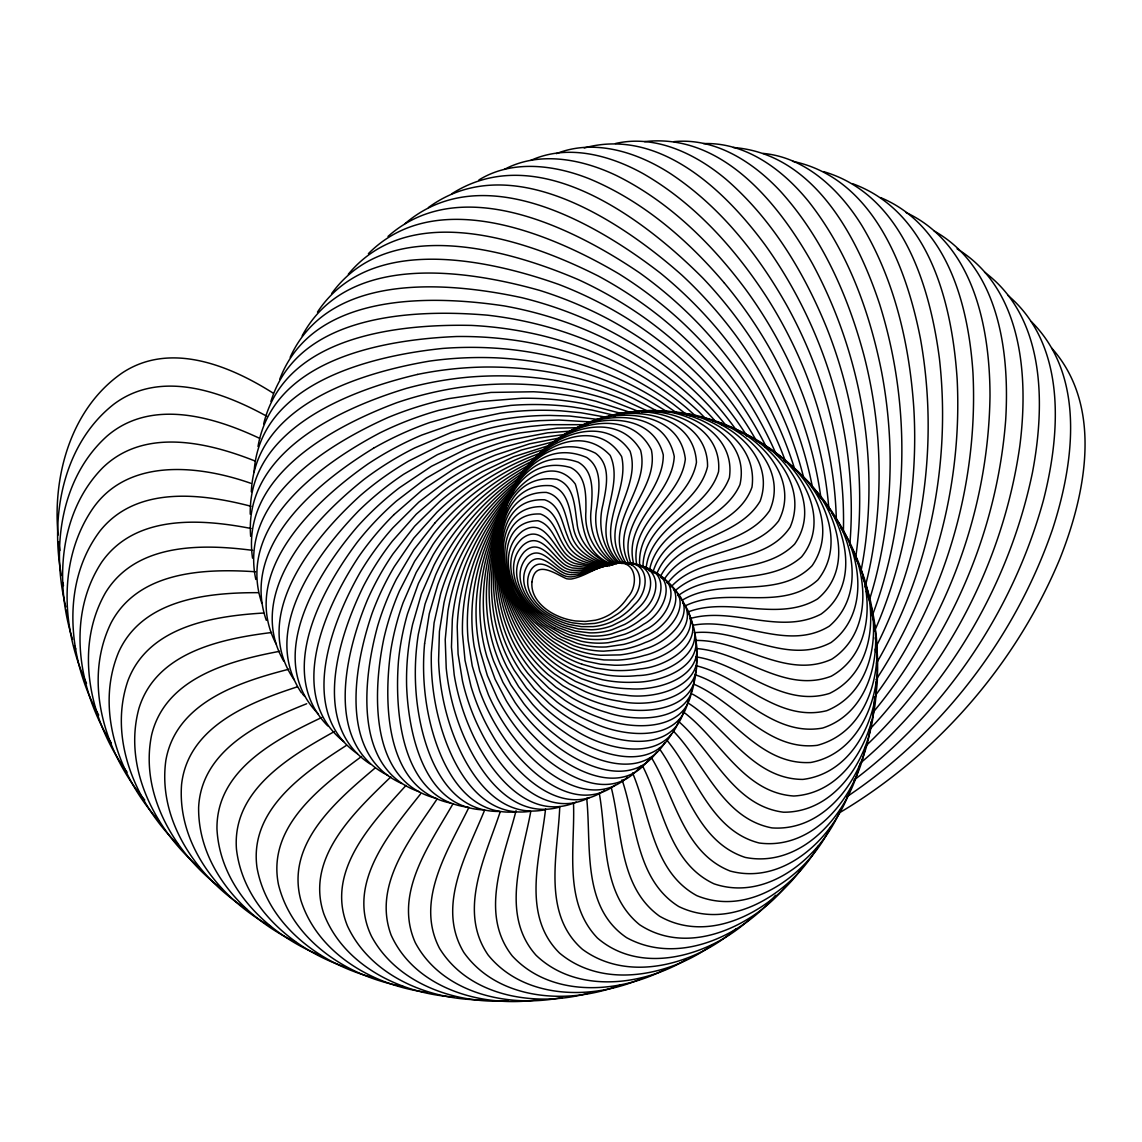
<?xml version="1.0" encoding="UTF-8"?>
<svg xmlns="http://www.w3.org/2000/svg" width="1142" height="1142" viewBox="0 0 1142 1142"><rect width="100%" height="100%" fill="white"/><g stroke="black" fill="none" stroke-linecap="round" stroke-linejoin="round"><path stroke-width="1.5" d="M695.735 670.597C695.921 711.152 643.231 714.949 613.654 707.069A150.601 150.601 0 0 1 578.98 695.021L562.849 685.771L548.117 674.565A136.612 136.612 0 0 1 524.021 647.071C512.373 629.428 504.807 609.286 500.924 588.558A178.723 178.723 0 0 1 497.983 553.585C494.457 503.808 535.969 423.511 595.496 453.188C611.627 465.308 606.316 487.72 602.962 504.564C597.68 525.049 601.977 547.974 617.579 562.992M876.214 688.141C876.085 735.491 846.136 793.105 793.804 796.017C742.828 792.591 719.945 738.86 682.845 711.552M876.257 684.929L876.314 681.703M251.311 491.788C255.194 405.453 358.759 373.163 429.478 361.115A366.953 366.953 0 0 1 496.799 357.874C526.89 359.373 556.768 364.484 585.56 373.363A331.837 331.837 0 0 1 647.057 399.729L666.1 411.134M559.766 806.538C557.953 853.845 541.451 913.414 582.463 949.33C627.529 982.463 691.681 965.304 731.894 932.286M694.079 680.332C691.609 722.158 637.022 722.629 607.044 712.551A155.626 155.626 0 0 1 572.085 697.862L556.04 687.27L541.579 674.736A141.165 141.165 0 0 1 518.539 644.816C507.69 625.859 501.195 604.589 498.554 582.948A184.676 184.676 0 0 1 497.812 546.704L500.01 529.346L506.263 505.107M873.93 708.197C870.746 756.175 836.686 812.633 783.483 812.205C733.292 805.781 713.25 751.864 679.019 721.815M874.187 704.942L874.558 696.706M545.576 808.85C540.466 856.029 520.766 914.614 559.509 953.042C602.919 989.429 668.884 976.21 711.637 945.419M424.596 643.66L429.292 613.654L437.8 584.633A222.733 222.733 0 0 1 457.442 544.249C474.044 517.683 495.985 494.6 521.28 476.171M691.809 688.697C687.912 732.721 630.427 730.423 599.85 717.661A160.637 160.637 0 0 1 564.79 700.232L548.959 688.269L534.884 674.422A145.719 145.719 0 0 1 513.101 642.075C503.165 621.833 497.883 599.507 496.57 577.038A190.628 190.628 0 0 1 498.183 539.638L501.581 521.908L506.563 505.221M642.96 565.904C644.388 521.309 698.033 506.82 707.555 466.536C708.183 417.115 642.147 401.199 604.175 418.286M870.261 728.353C863.952 776.746 825.809 831.761 771.935 827.907C722.129 818.343 705.042 763.47 673.123 730.866M870.732 725.07L871.203 721.787M258.006 446.522C273.195 359.031 382.941 339.602 456.572 336.519A377.003 377.003 0 0 1 525.606 341.972C556.083 347.411 585.86 356.518 614.068 369.309A340.916 340.916 0 0 1 673.295 404.168L687.084 415.017M688.341 700.017C680.104 743.856 622.39 736.99 592.098 722.315A165.661 165.661 0 0 1 557.153 702.087L541.651 688.74L528.075 673.566A150.273 150.273 0 0 1 507.762 638.849C498.868 617.365 494.871 594.04 495 570.843A196.595 196.595 0 0 1 499.097 532.457L502.923 517.397M530.702 811.819C522.122 858.113 500.139 914.985 536.069 955.269C576.139 993.597 641.304 986.26 685.842 959.865M646.015 569.101C650.369 523.564 706.199 512.244 718.561 471.646C723.043 419.671 653.938 401.07 614.168 416.031M865.522 746.854C856.5 796.074 814.132 850.376 759.173 842.996C710.652 830.562 696.149 775.975 667.627 741.087M505.578 510.089C496.77 531.787 498.369 556.268 503.494 578.666A154.884 154.884 0 0 0 513.586 607.358C521.352 623.917 532.086 639.149 545.69 651.425A118.397 118.397 0 0 0 571.885 669.241L586.688 675.436L602.248 679.676A130.516 130.516 0 0 0 633.953 682.245C660.875 682.645 704.914 667.014 694.564 632.625M263.688 423.882C284.672 336.39 396.916 323.786 471.56 325.413A382.028 382.028 0 0 1 541.023 335.363C571.5 342.814 601.035 353.934 628.728 368.68A345.469 345.469 0 0 1 686.385 407.751L695.664 416.045M683.83 711.366C671.111 754.491 613.739 743.071 583.819 726.483A170.686 170.686 0 0 1 549.202 703.386L534.142 688.655L521.166 672.167A154.827 154.827 0 0 1 502.551 635.152C494.8 612.483 492.231 588.23 493.872 564.376A202.548 202.548 0 0 1 500.596 525.177C502.28 493.258 549.159 448.578 575.325 484.094C584.818 514.171 576.068 550.187 613.111 564.919M516.041 810.663C504.393 856.885 478.527 912.943 512.258 955.94C551.215 998.137 619.207 993.84 666.414 968.702M649.341 570.929C657.635 525.763 714.421 517.983 729.381 477.656C736.718 428.107 673.409 402.07 632.411 412.833M859.598 765.24C847.707 815.16 801.084 868.477 745.255 857.414C696.905 841.697 685.742 785.482 659.105 748.324M270.94 401.399C297.776 314.278 412.076 308.74 487.463 315.178A387.052 387.052 0 0 1 557.053 329.71C587.388 339.203 616.537 352.336 643.588 369.037A350.009 350.009 0 0 1 699.375 412.248L706.427 419.399M679.276 719.56C664.73 764.569 604.932 749.609 575.04 730.095A175.697 175.697 0 0 1 540.994 704.114L526.462 687.998L514.214 670.211A159.38 159.38 0 0 1 497.512 630.969C491.031 607.173 489.975 582.092 493.216 557.696A208.501 208.501 0 0 1 502.68 517.868M503.765 514.428L505.235 510.131M500.239 811.677C485.464 856.571 457.457 910.588 488.162 955.055C524.806 1000.178 593.769 1000.206 643.089 977.837M652.71 573.027C664.987 528.632 722.386 524.435 739.973 484.565C751.522 432.547 684.629 403.383 641.932 412.433M850.761 788.365C834.716 836.758 784.711 885.65 730.195 871.046C683.287 852.603 674.979 796.631 651.554 757.845M503.922 514.428L505.506 509.946M279.776 379.158C312.494 292.809 428.407 294.55 504.207 305.913A392.077 392.077 0 0 1 573.627 325.07C603.675 336.605 632.297 351.765 658.577 370.379A354.562 354.562 0 0 1 712.208 417.644L715.534 421.484M506.82 503.622C516.684 463.095 573.784 416.502 610.185 455.401C626.044 490.303 586.46 530.459 619.678 563.092M507.176 503.651L509.603 497.355M484.651 810.049C466.864 853.931 436.001 906.263 463.895 952.542C498.44 1001.02 569.016 1004.974 620.62 984.932M840.726 809.507C820.97 856.714 767.652 901.994 714.05 883.837C668.27 862.467 663.074 806.095 642.418 765.64M290.182 357.275C328.81 272.096 445.851 281.317 521.737 297.662A397.102 397.102 0 0 1 590.671 321.473C620.306 335.077 648.271 352.236 673.623 372.749A359.102 359.102 0 0 1 724.799 423.967L726.883 426.694M510.959 494.343L512.315 491.345M511.445 494.415L513.629 489.675M468.919 807.351C448.206 849.991 414.603 900.496 439.556 948.402C469.976 997.665 537.682 1007.558 589.7 992.826M830.634 827.008C807.965 874.301 750.579 917.668 696.863 895.671C652.41 871.46 650.326 814.888 632.582 772.963M512.986 489.847C526.733 450.262 592.983 410.049 621.633 456.543C630.084 492.245 592.841 529.731 621.848 563.292M302.145 335.876C346.654 252.268 464.351 269.098 539.98 290.496A402.141 402.141 0 0 1 608.129 318.989C637.207 334.649 664.358 353.777 688.683 376.132A363.656 363.656 0 0 1 737.104 431.176M514.428 488.176L517.597 482.167M656.778 573.755C674.165 530.116 736.304 531.13 751.978 487.163C758.802 437.429 699.775 406.695 656.45 412.248M453.117 803.554C429.563 844.737 393.348 893.287 415.274 942.621C442.511 993.811 509.361 1008.372 562.449 997.423M671.61 733.749C649.755 773.748 594.739 753.649 565.79 733.121A180.721 180.721 0 0 1 532.543 704.243L518.682 686.742L507.276 667.685A163.934 163.934 0 0 1 492.687 626.316C487.591 601.463 488.134 575.654 493.058 550.815A214.468 214.468 0 0 1 502.808 516.983M818.157 846.136C792.077 892.259 731.408 932.129 678.676 906.491C635.766 879.511 636.751 822.939 622.047 779.772M518.454 480.753L521.023 476.514M660.39 576.553C681.189 536.269 737.661 538.953 760.172 501.053C777.731 451.732 718.989 411.734 674.637 413.19M317.476 312.094C368.866 234.024 485.164 258.392 558.895 284.472A407.152 407.152 0 0 1 625.93 317.647C654.309 335.334 680.518 356.404 703.643 380.557A368.195 368.195 0 0 1 747.168 436.301M649.727 758.188C620.12 800.999 562.535 765.754 535.726 738.26A195.782 195.782 0 0 1 506.277 700.717L495.114 679.262L486.892 656.65A177.595 177.595 0 0 1 479.854 609.642C479.526 582.163 485.393 554.826 495.728 529.417A232.326 232.326 0 0 1 505.521 508.533M437.315 798.643C411.034 838.185 372.349 884.607 391.149 935.155C415.659 989.129 483.123 1007.943 537.882 999.721M664.63 743.071C639.606 782.655 584.476 758.459 556.125 735.519A185.746 185.746 0 0 1 523.907 703.729L510.831 684.872L500.367 664.587A168.488 168.488 0 0 1 488.105 621.205C484.493 595.382 486.735 568.944 493.401 543.792A220.42 220.42 0 0 1 504.179 512.972M876.028 694.664C943.635 602.519 978.665 486.835 972.955 372.635C968.573 306.456 948.074 225.545 880.596 197.595M521.88 475.101C540.78 439.584 602.048 410.021 630.056 451.19C642.461 488.605 596.909 524.992 623.332 562.249M664.401 579.08C688.94 541.322 744.77 547.303 769.622 510.588C789.807 465.379 739.959 421.855 697.919 416.773M331.708 293.494C387.837 216.095 505.278 248.371 578.409 279.662A412.191 412.191 0 0 1 643.988 317.476C671.525 337.161 696.649 360.144 718.475 386.025A372.735 372.735 0 0 1 755.704 439.527M640.476 766.339C607.387 808.222 550.744 768.409 525.077 738.517A200.806 200.806 0 0 1 497.37 698.176L487.348 675.493L480.397 651.811A182.149 182.149 0 0 1 476.257 603.247C477.713 575.097 485.493 547.489 497.726 522.151A238.293 238.293 0 0 1 506.506 505.749M656.807 752.05C628.571 790.992 573.655 762.599 546.09 737.247A190.771 190.771 0 0 1 515.128 702.558L502.965 682.388L493.558 660.904A173.042 173.042 0 0 1 483.808 615.638C481.796 588.929 485.821 561.978 494.286 536.64A226.373 226.373 0 0 1 505.207 510.003M420.527 794.004C389.55 832.961 346.055 883.68 371.521 936.34C397.359 984.147 456.172 1004.161 507.947 1000.877M872.802 712.722C946.218 624.46 988.43 510.645 990 395.831C989.928 328.168 973.812 243.931 905.949 212.483M528.803 466.393C550.73 431.762 614.981 406.595 640.562 450.176C650.869 489.461 601.663 523.893 626.387 563.934M801.855 868.177C771.721 910.816 709.653 944.862 659.576 916.198C618.893 887.006 622.304 831.39 611.284 787.637M348.324 274.223C409.992 199.65 526.548 239.791 598.408 276.079A417.215 417.215 0 0 1 662.232 318.504C688.783 340.145 712.694 364.983 733.078 392.52A377.288 377.288 0 0 1 766.51 447.45M511.473 493.615C491.46 517.212 475.543 544.463 466.222 574.026A200.364 200.364 0 0 0 457.214 626.887L458.085 654.023L462.481 680.946A220.877 220.877 0 0 0 480.839 731.551C499.611 769.337 542.322 821.555 589.443 797.53M434.831 523.093L413.861 549.773L396.431 579.08A276.464 276.464 0 0 0 377.588 626.23C363.042 679.333 352.949 769.108 418.943 791.649M775.532 895.285C741.229 936.726 677.506 965.575 626.573 937.639C581.278 906.891 591.599 845.437 586.688 798.272M406.038 785.396C372.263 822.725 325.099 871.132 347.439 925.919C370.736 976.367 429.692 1000.335 482.709 999.821M869.49 729.624C947.917 645.801 996.766 534.756 1005.659 420.299C1009.813 352.578 999.35 267.628 934.142 230.97M537.782 456.771C562.906 424.082 628.899 404.753 651.383 449.948C659.676 490.161 608.272 521.137 628.4 562.992M786.61 885.307C753.392 926.505 688.426 956.939 639.62 924.734C600.792 893.044 607.258 837.771 599.293 793.305M368.395 253.667C435.759 185.618 549.673 232.997 618.85 273.809A422.24 422.24 0 0 1 680.589 320.745C706.013 344.313 728.567 370.922 747.382 400.057A381.842 381.842 0 0 1 776.289 454.545M511.816 491.788C491.802 513.343 475.629 538.539 464.951 565.975A204.918 204.918 0 0 0 452.332 619.335L451.461 647.086L454.202 674.851A225.902 225.902 0 0 0 469.662 727.697C486.378 767.481 526.576 823.553 576.239 802.098M668.684 581.692C696.891 547.218 751.407 556.097 778.573 520.98C801.855 476.842 755.076 429.449 713.093 421.127M390.85 776.874C354.605 812.019 304.943 857.728 323.828 913.828C343.856 965.689 400.942 993.626 453.902 996.995M866.507 745.283C948.959 666.314 1003.747 558.966 1019.82 445.965C1028.628 377.088 1022.832 288.897 957.11 248.87M387.995 236.451C460.397 172.042 572.399 227.215 639.62 272.867A427.265 427.265 0 0 1 698.961 324.228C723.129 349.666 744.184 377.988 761.329 408.608A386.381 386.381 0 0 1 785.839 462.239M514.385 487.42C493.687 507.619 476.428 531.43 464.252 557.681A209.471 209.471 0 0 0 447.921 611.313L445.223 639.563L446.222 668.07A230.927 230.927 0 0 0 458.556 722.986C473.231 763.998 507.947 821.398 559.466 807.108M517.112 483.066C492.373 505.121 471.603 531.815 457.785 562.021A213.64 213.64 0 0 0 443.995 602.833L439.427 631.469L438.585 660.59A235.937 235.937 0 0 0 447.607 717.39C459.912 760.158 491.588 820.941 545.048 809.707M394.076 514.571L422.112 490.118L452.931 469.605A272.738 272.738 0 0 1 503.151 447.179L538.424 438.057L566.232 434.26M670.982 586.945C702.844 552.057 763.199 567.603 790.15 527.147C809.764 481.267 764.498 434.602 721.73 424.681M627.401 777.274C589.215 811.106 538.153 770.051 514.214 738.003A205.817 205.817 0 0 1 488.49 694.936L479.711 671.082L474.144 646.401A186.703 186.703 0 0 1 473.059 596.452C476.371 567.745 486.135 540.023 500.296 514.899A244.245 244.245 0 0 1 506.548 504.464M733.221 931.287L735.791 929.003M374.776 768.295C336.505 800.713 285.543 843.553 300.803 900.067C317.69 953.684 373.52 985.532 426.737 992.327M860.112 763.341C947.546 689.154 1009.085 584.99 1032.411 472.759C1045.358 404.839 1045.729 317.619 984.547 272.153M749.752 919.096C710.695 955.454 641.904 976.396 597.423 938.01C563.22 902.28 574.983 848.906 573.541 804.253M405.167 223.546C482.252 157.767 594.368 221.962 660.661 273.295A432.304 432.304 0 0 1 717.276 328.953C740.045 356.19 759.501 386.139 774.833 418.158A390.921 390.921 0 0 1 795.132 470.533M519.182 479.654C494.029 499.825 472.631 524.806 457.314 553.228A218.193 218.193 0 0 0 440.612 593.926L434.088 622.818L431.362 652.453A240.962 240.962 0 0 0 436.872 710.924C446.636 755.305 475.001 819.314 530.202 811.334M675.322 590.557C709.111 560.85 762.656 576.325 794.604 544.149C824.824 500.924 781.471 445.351 738.503 431.562M615.167 785.111C573.698 815.417 525.534 770.579 503.165 736.69A210.842 210.842 0 0 1 479.683 690.981L472.26 666.029L468.163 640.434A191.256 191.256 0 0 1 470.304 589.301C475.557 560.165 487.334 532.457 503.436 507.69A250.212 250.212 0 0 1 507.419 501.795M361.571 756.447C320.888 786.695 266.714 826.651 278.491 884.65C292.452 941.022 348.538 977.038 403.112 986.474M853.973 780.1C945.39 711.081 1012.968 610.97 1043.345 500.553C1060.718 432.961 1066.685 345.127 1007.972 295.407M556.368 441.554C587.345 411.263 663.416 402.926 674.265 456.529C671.996 496.327 622.361 520.938 633.796 564.262M554.341 442.097C583.148 414.774 651.226 407.023 663.288 454.93C663.459 494.643 614.739 522.351 631.469 565.076M428.436 207.516C509.932 147.775 619.078 219.521 681.86 275.108A437.315 437.315 0 0 1 735.448 334.949C756.689 363.898 774.404 395.389 787.837 428.707A395.46 395.46 0 0 1 804.125 479.44M523.407 472.617C498.269 489.475 475.829 510.474 458.228 535.141A227.272 227.272 0 0 0 435.616 574.997L425.067 603.99L418.329 634.253A251.012 251.012 0 0 0 416.316 695.392C420.556 742.543 441.412 812.419 499.511 811.448M678.362 595.51C714.678 568.645 767.367 587.274 801.584 556.853C834.103 516.684 797.13 458.827 756.418 440.94M604.575 790.421C560.351 820.541 512.672 771.064 492.031 734.549A215.867 215.867 0 0 1 470.989 686.313L465.022 660.333L462.496 633.924A195.81 195.81 0 0 1 468.006 581.82C475.272 552.4 489.104 524.835 507.162 500.581A256.165 256.165 0 0 1 510.074 496.784M346.283 745.483C303.986 772.749 248.885 809.749 257.007 867.649C267.185 924.206 319.674 963.734 372.763 977.509M846.85 796.759C941.907 733.05 1015.267 637.422 1052.539 529.26C1074.165 462.71 1085.885 375.718 1031.269 321.53M451.647 193.855C537.739 138.782 643.317 218.208 703.129 278.348A442.354 442.354 0 0 1 753.377 342.186C772.963 372.792 788.837 405.71 800.257 440.198A400.028 400.028 0 0 1 812.504 487.506M527.133 468.306C501.538 483.437 478.484 502.908 459.655 525.948A231.826 231.826 0 0 0 434.06 565.047L421.441 593.883L412.633 624.246A256.022 256.022 0 0 0 406.623 686.356C408.508 733.949 424.096 807.965 483.808 809.878M373.562 448.221C317.419 482.595 240.177 545.448 266.314 620.334M334.363 731.551C289.94 756.347 231.983 790.136 236.451 849.077C243.075 906.62 293.251 949.773 345.74 967.188M838.728 813.218C937.068 755.005 1015.923 664.244 1059.904 558.752C1085.956 493.116 1103.329 406.252 1051.796 348.196M572.998 430.991C606.802 406.224 679.119 407.209 685.343 458.984C680.675 499.254 628.985 520.752 636.736 565.176M478.926 179.951C512.387 159.266 554.898 164.962 589.757 178.966C642.803 201.135 687.47 239.563 724.371 283.03M531.073 464.052C505.207 477.499 481.624 495.357 461.753 516.698A236.365 236.365 0 0 0 433.175 554.841L418.472 583.362L407.551 613.697A261.39 261.39 0 0 0 398.487 660.833C394.347 713.065 401.527 799.486 467.977 807.18M530.373 462.053C506.349 473.844 483.965 489.019 464.537 507.462A240.919 240.919 0 0 0 433.004 544.406L416.202 572.47L403.126 602.619A266.414 266.414 0 0 0 390.864 649.984C383.427 702.53 384.74 789.565 450.576 803.069M321.73 717.49C275.736 739.388 216.166 769.965 216.966 829.006C219.949 887.477 267.799 934.213 319.617 955.14M584.547 425.68C620.691 403.126 693.637 409.55 696.463 462.31C689.311 502.88 635.88 521.095 639.763 566.275M682.531 600.007C722.344 576.296 777.916 600.792 812.148 565.661C841.226 523.007 805.595 466.536 764.683 446.622M504.393 169.387C539.495 150.658 582.035 159.138 616.323 175.497C668.427 201.263 711.038 242.918 745.483 289.154A452.403 452.403 0 0 1 788.208 360.429C804.111 393.99 815.945 429.449 823.068 465.907A409.107 409.107 0 0 1 829.006 510.346M537.882 456.357C512.687 466.793 488.947 480.782 467.992 498.283A245.473 245.473 0 0 0 433.546 533.814L414.646 561.264L399.4 591.071A271.439 271.439 0 0 0 383.869 638.435C372.735 691.695 368.78 781.67 436.215 798.329M306.684 703.743C260.176 722.201 201.292 749.98 198.622 807.48C197.923 867.221 243.96 917.811 295.592 941.979M530.787 160.408C567.403 143.749 609.785 155.041 643.331 173.755C694.265 203.09 734.591 247.857 766.396 296.72A457.428 457.428 0 0 1 804.924 371.378C818.828 406.281 828.492 442.81 833.346 480.068A413.647 413.647 0 0 1 836.372 520.053M685.229 605.874C726.983 585.375 781.228 613.168 817.872 579.908C848.649 541.051 820.641 484.051 783.712 460.098M541.222 452.832C516.569 461.482 493.258 473.83 472.146 489.204A250.012 250.012 0 0 0 434.831 523.093M297.191 686.884C249.099 702.516 187.945 726.755 181.564 784.568C177.01 844.766 220.206 898.74 270.725 926.433M556.34 153.642C594.739 138.382 637.593 152.357 670.697 173.784C720.202 206.645 758.017 254.395 786.966 305.728A462.467 462.467 0 0 1 821.069 383.526C832.846 419.628 840.269 457.114 842.767 495.014A418.2 418.2 0 0 1 843.381 532.044M687.627 612.098C729.581 596.038 777.773 622.818 817.558 598.936C858.056 565.304 834.202 500.353 798.187 472.645M546.29 448.763C521.823 455.858 498.497 466.65 476.999 480.282A254.552 254.552 0 0 0 436.886 512.301L413.847 538.068L394.261 566.717A281.489 281.489 0 0 0 372.064 613.411C354.049 666.186 337.918 755.19 401.898 783.583M288.712 669.255C239.22 681.945 175.996 702.458 165.861 760.358C157.425 820.77 197.509 877.955 246.686 909.118M689.682 618.664C732.936 606.102 779.558 635.609 821.041 614.111C863.038 583.876 845.537 518.539 812.776 487.834M584.219 147.96C658.963 127.333 724.585 189.9 765.297 245.173C820.327 322.044 851.218 416.088 851.29 510.702A422.74 422.74 0 0 1 849.834 544.548M417.444 374.448C348.595 390.721 248.67 428.978 250.241 514.214M549.916 445.18L513.786 456.714L482.524 471.56A259.106 259.106 0 0 0 439.713 501.509L414.646 526.177L392.905 554.027A286.528 286.528 0 0 0 367.339 600.035C345.412 652.71 323.257 743.685 388.152 775.518M555.426 441.24L521.437 450.034L488.733 463.11A263.645 263.645 0 0 0 443.339 490.746L416.288 514.185L392.405 541.065A291.553 291.553 0 0 0 363.47 586.132C338.26 637.793 310.224 725.398 370.336 764.069M279.619 651.311C229.356 660.818 165.333 677.863 151.629 734.92C139.324 794.704 175.383 854.402 222.19 889.09M608.058 565.247L581.064 571.999L571.471 572.513M612.897 563.82L580.122 573.684L571.271 574.74A21.156 21.156 0 0 1 565.347 573.641C553.742 569.116 539.98 549.159 528.132 564.376C515.599 583.177 531.986 606.145 548.874 615.581A76.985 76.985 0 0 0 569.744 624.56L581.292 626.63L593.098 626.63A59.341 59.341 0 0 0 612.226 621.519L619.307 617.694A65.023 65.023 0 0 0 634.352 604.675C649.998 590.814 650.469 560.151 623.275 563.106C604.603 562.035 589.101 574.412 571.285 576.896A19.528 19.528 0 0 1 565.775 576.225C554.841 572.713 540.951 555.183 530.944 569.872C520.495 587.93 536.94 608.129 553.042 615.838A71.061 71.061 0 0 0 572.799 622.89L583.562 624.117L594.44 623.432A54.773 54.773 0 0 0 611.755 617.594L618.05 613.668A60.012 60.012 0 0 0 631.155 600.778C648.142 583.847 639.349 555.497 612.897 563.82C594.611 553.171 584.219 532.615 585.889 511.63C585.974 496.17 586.845 475.457 570.529 467.506C512.858 451.418 489.861 529.445 501.452 572.827A160.851 160.851 0 0 0 510.003 603.233C516.969 620.905 527.09 637.407 540.38 651.011A122.951 122.951 0 0 0 566.361 671.211L581.292 678.605L597.123 684.029A135.541 135.541 0 0 0 629.827 688.769C657.692 690.953 704.371 677.649 695.906 641.333M615.509 143.507C655.608 134.271 695.878 153.984 725.998 179.265C771.921 218.978 804.068 272.267 826.779 328.04A472.502 472.502 0 0 1 851.261 411.291C858.541 449.406 861.211 488.348 858.841 527.09A427.279 427.279 0 0 1 855.958 555.811M604.404 566.104L582.206 570.343L571.914 570.258A24.41 24.41 0 0 1 565.304 568.131C552.685 561.264 539.838 536.412 524.05 552.1C506.948 571.785 522.365 600.464 540.309 613.725A88.833 88.833 0 0 0 562.892 627.058L575.811 631.112L589.315 632.839A68.463 68.463 0 0 0 611.955 629.77L624.788 624.36A75.301 75.301 0 0 0 639.748 613.739C663.473 596.124 662.303 562.05 627.272 564.091M605.574 565.904L607.944 565.504M561.521 437.586L529.66 443.81L495.614 454.959A268.199 268.199 0 0 0 447.735 480.097L418.771 502.152L392.791 527.889A296.577 296.577 0 0 0 360.515 571.771C331.351 622.775 296.92 711.623 357.446 753.763M611.413 564.633L614.796 564.119M271.582 632.511C220.791 638.806 156.154 652.382 138.953 708.34C122.836 767.253 154.698 829.149 198.879 867.192M644.545 141.637C721.901 132.672 778.744 203.419 812.59 263.93C858.399 348.938 877.556 448.235 865.379 544.106A431.833 431.833 0 0 1 860.968 571.2M607.458 565.761L583.533 568.773L572.585 567.974A26.038 26.038 0 0 1 565.69 565.261C552.714 557.11 540.723 529.788 522.865 545.405C503.337 565.204 517.797 596.795 535.998 612.112A94.757 94.757 0 0 0 559.137 627.843L572.613 633.025L586.874 635.78A73.031 73.031 0 0 0 611.184 634.053L625.202 629.156A80.325 80.325 0 0 0 641.861 618.85C663.145 606.174 672.195 569.787 639.334 566.289M693.008 625.245C738.417 616.78 786.781 652.282 829.349 626.13C869.091 591.941 851.418 527.133 817.858 494.857M263.616 613.026C212.812 616.08 148.36 626.473 127.918 680.732C107.905 739.074 136.055 803.511 178.152 844.709M605.331 566.047L585.061 567.288L573.498 565.704A27.665 27.665 0 0 1 566.375 562.364C553.171 552.842 542.293 523.05 522.308 538.41C500.253 558.095 513.472 592.555 531.729 610.042A100.682 100.682 0 0 0 555.212 628.271M514.999 811.919C458.242 816.487 433.489 749.438 426.423 703.586A245.987 245.987 0 0 1 424.596 643.66M673.937 141.651C715.748 137.468 754.006 162.649 781.242 192.156C822.625 238.321 848.306 296.463 864.109 355.904A482.552 482.552 0 0 1 878.155 443.41C880.596 482.966 878.255 522.765 870.846 561.693A436.372 436.372 0 0 1 865.108 587.059M694.35 632.711C740.401 627.872 786.738 666.129 831.105 642.489C871.874 612.083 860.968 548.503 832.061 513.486M574.469 430.82L547.689 432.818L511.316 439.813A277.292 277.292 0 0 0 458.927 459.312L426.323 478.141L396.303 501.152A306.627 306.627 0 0 0 357.46 541.922C321.359 590.128 275.65 673.209 327.783 725.927M258.092 592.669C207.145 592.512 142.379 599.379 118.625 652.182C94.7 709.71 118.954 776.46 158.752 820.684M621.562 563.52C654.423 558.938 659.034 590.485 637.236 609A70.276 70.276 0 0 1 623.917 619.778L612.298 625.588A63.895 63.895 0 0 1 591.385 629.784L578.708 628.971L566.432 625.973A82.909 82.909 0 0 1 544.606 614.881C526.519 603.533 510.117 575.639 527.276 556.896C541.622 544.277 553.056 565.875 565.19 570.929A22.783 22.783 0 0 0 571.471 572.513M604.175 566.018L586.76 565.904L574.669 563.449A29.292 29.292 0 0 1 567.346 559.452C554.041 548.488 544.548 516.284 522.394 531.187C497.769 550.501 509.418 587.802 527.547 607.501A106.891 106.891 0 0 0 546.69 625.302L565.433 636.037L580.95 641.147A82.153 82.153 0 0 0 608.329 642.675L624.674 639.22A90.361 90.361 0 0 0 644.716 630.084C668.398 619.549 686.071 582.206 651.954 571.999M703.572 143.592C745.997 142.065 782.955 169.901 808.536 201.406C847.307 250.612 869.476 310.881 881.595 371.835A487.591 487.591 0 0 1 890.16 460.983C890.075 501.024 885.178 540.994 875.215 579.793A440.926 440.926 0 0 1 869.918 598.322M695.221 640.462C741.615 639.349 785.767 680.161 831.761 659.191C875.129 630.941 868.163 565.661 841.069 528.218M579.622 427.693L557.439 428.15L520.095 432.889A281.831 281.831 0 0 0 465.693 449.306L431.419 466.307L399.486 487.705A311.652 311.652 0 0 0 357.46 526.562C317.148 573.427 263.773 658.748 318.475 714.093M584.975 424.681L548.531 424.667L529.46 426.494A286.371 286.371 0 0 0 473.231 439.641L437.386 454.659L403.611 474.301A316.691 316.691 0 0 0 358.488 511.002C315.506 555.54 260.062 630.984 301.531 692.966M255.494 571.771C204.175 568.331 138.439 571.114 111.117 622.804C82.495 681.274 104.707 752.607 144.763 800.014M604.147 565.79C589.201 565.604 571.614 563.748 562.692 550.016C555.026 540.009 551.472 524.635 538.025 520.738C495.071 521.409 502.08 582.049 523.479 604.489A112.83 112.83 0 0 0 542.464 624.531L561.479 637.093L577.481 643.517A86.721 86.721 0 0 0 606.216 646.957L623.675 644.402A95.386 95.386 0 0 0 645.401 636.137C668.327 627.144 692.152 592.512 660.618 577.367M733.307 147.504C813.418 153.528 857.171 236.294 879.64 304.2C909.46 399.243 909.475 503.565 878.426 598.308A445.48 445.48 0 0 1 872.517 614.996M695.606 648.513C742.043 651.254 783.84 694.35 831.276 676.192C876.613 650.683 874.358 584.875 850.005 545.262M592.284 422.04L558.838 420.028L539.381 420.656A290.925 290.925 0 0 0 481.539 430.348L444.209 443.267L408.722 461.011A321.716 321.716 0 0 0 360.601 495.314C313.693 537.853 249.498 615.352 294.165 679.79M252.596 550.358C201.549 543.706 135.927 542.921 105.478 592.727C73.159 649.284 90.432 721.915 127.062 772.12M606.902 565.761C591.228 564.576 572.87 561.436 564.405 546.418C557.025 535.398 554.313 519.01 540.452 514.014C495.271 511.859 498.597 576.025 519.581 601.035A118.768 118.768 0 0 0 538.182 623.346L557.325 637.821L573.712 645.644A91.289 91.289 0 0 0 603.661 651.168L622.176 649.641A100.396 100.396 0 0 0 645.544 642.404C669.355 634.595 697.348 601.035 666.614 582.506M763.013 153.399C806.166 157.339 839.998 190.3 861.825 225.488C894.714 280.318 909.375 344.199 913.771 407.48A497.641 497.641 0 0 1 910.916 498.84C905.663 539.367 895.528 579.208 880.439 617.18A450.019 450.019 0 0 1 874.515 631.183M689.697 415.645L694.622 416.316M600.549 419.771L569.572 416.031L549.816 415.417A295.464 295.464 0 0 0 490.56 421.512L451.904 432.204L414.789 447.907A326.726 326.726 0 0 0 363.813 479.569C313.722 519.61 244.716 592.57 283.63 660.975M251.083 528.489C200.521 518.654 135.213 514.343 101.781 562.05C65.879 616.466 78.17 690.039 111.145 742.8M609.742 565.989C593.383 563.691 574.369 559.18 566.489 542.878C559.252 530.388 557.253 510.931 541.023 506.605C492.602 507.091 497.198 574.412 518.925 602.277A125.106 125.106 0 0 0 533.885 621.748L552.985 638.192L569.644 647.471A95.857 95.857 0 0 0 600.663 655.265L620.149 654.894A105.421 105.421 0 0 0 645.13 648.87C668.955 642.232 701.131 611.869 673.495 589.386M792.577 161.293C872.888 177.738 906.477 267.171 920.466 338.803C938.367 438.856 924.892 544.448 881.224 636.337A454.559 454.559 0 0 1 876.699 645.515M607.002 417.387L580.736 412.719L560.751 410.82A300.018 300.018 0 0 0 500.31 413.19L460.44 421.526L421.826 435.045A331.751 331.751 0 0 0 368.124 463.852C314.592 501.238 238.792 572.142 276.079 643.888M250.983 506.263C201.12 493.287 136.341 485.478 100.053 530.902C60.069 583.919 68.163 659.605 98.726 715.106M697.248 657.064C742.471 664.43 781.599 708.44 829.62 693.38C879.012 669.312 879.14 599.422 854.844 557.025M823.525 171.614C902.294 194.425 929.859 285.643 939.381 358.303C951.001 460.297 930.673 565.875 880.768 655.694A459.098 459.098 0 0 1 876.485 663.174M608.001 565.333C591.142 562.178 573.227 553.713 567.545 536.212C562.05 523.293 560.18 504.821 544.734 499.811C494.072 497.098 494.415 567.802 515.27 598.365A131.059 131.059 0 0 0 529.631 619.721C539.509 631.626 551.543 641.833 565.29 648.984A100.182 100.182 0 0 0 590.528 658.006L603.975 659.933L617.608 660.105A110.446 110.446 0 0 0 644.131 655.465C667.285 650.455 701.06 625.274 681.56 599.65M250.712 483.266C198.508 464.922 126.548 457.271 91.574 510.36C57.814 561.379 61.739 629.485 86.507 683.373M623.86 414.103L583.89 403.711A309.097 309.097 0 0 0 521.823 398.258L479.983 401.584L438.756 410.349A341.815 341.815 0 0 0 380.115 432.789C320.731 464.009 235.395 525.291 261.846 603.262M615.31 415.588L592.241 410.121L572.128 406.909A304.557 304.557 0 0 0 510.731 405.41L469.819 411.306L429.82 422.497A336.79 336.79 0 0 0 373.562 448.221M696.235 665.743C740.944 676.535 777.602 722.843 826.751 710.695C877.199 690.125 882.994 621.262 862.453 577.167M581.949 664.23L596.224 668.17L610.956 670.24A120.481 120.481 0 0 0 640.291 668.884C666.685 666.914 707.155 642.775 687.769 612.283M852.346 183.619C930.273 211.641 952.214 305.357 957.153 379.187C962.349 482.738 935.084 587.83 879.04 675.165A463.652 463.652 0 0 1 876.185 679.533M609.286 565.233C592.37 560.879 575.168 550.658 570.529 532.657C565.661 518.282 564.334 496.47 546.29 492.402C495.3 491.474 493.03 560.736 511.873 594.026A137.011 137.011 0 0 0 525.434 617.265C534.956 630.341 546.832 641.79 560.693 650.169A104.736 104.736 0 0 0 586.431 661.261L600.335 664.159L614.553 665.244A115.47 115.47 0 0 0 642.518 662.16C668.498 658.149 707.712 631.069 682.545 602.69M255.223 461.082C207.344 442.054 144.192 427.393 102.723 467.735C59.041 512.144 54.488 582.434 72.574 639.363M630.912 412.59L596.024 401.285A313.65 313.65 0 0 0 533.514 391.763L490.932 392.434L448.62 398.658A346.84 346.84 0 0 0 387.795 417.615C325.955 445.394 238.864 499.539 255.808 579.451M646.857 569.13C679.647 576.71 665.201 612.954 643.517 624.317A85.336 85.336 0 0 1 625.174 634.11L609.985 638.364A77.599 77.599 0 0 1 584.09 638.564L569.144 634.681L555.212 628.271M694.607 674.579C738.517 688.783 772.592 737.175 822.654 728.039C871.532 712.137 884.022 649.213 870.704 604.96M608.986 564.519C591.171 558.795 575.611 544.705 572.97 525.491C569.844 511.131 568.359 490.489 551.329 485.735C498.283 481.396 491.331 553.37 508.747 589.286A142.978 142.978 0 0 0 521.323 614.382C530.373 628.628 541.993 641.333 555.883 650.983A109.289 109.289 0 0 0 581.949 664.23M259.634 438.357C213.04 416.373 150.987 398.415 107.177 435.973C60.326 477.913 51.233 548.431 65.822 606.93M639.805 411.905L608.458 399.643A318.19 318.19 0 0 0 545.776 385.982C517.055 382.841 487.991 383.441 459.384 387.509A351.864 351.864 0 0 0 396.588 402.769C332.194 426.937 240.519 476.143 252.539 558.138M693.794 684.158C735.833 702.116 767.138 751.365 817.315 745.326C872.474 730.552 886.934 659.448 870.861 611.184M611.784 565.033C593.64 557.896 578.409 542.236 576.924 522.08C574.569 506.805 574.483 485.464 557.053 479.326C502.195 471.303 490.218 545.676 505.949 584.162A148.931 148.931 0 0 0 517.369 611.084C525.834 626.487 537.068 640.462 550.872 651.411A113.843 113.843 0 0 0 577.095 666.914L591.67 671.953L606.859 675.079A125.506 125.506 0 0 0 637.436 675.593C665.001 675.293 708.668 652.881 690.525 619.892M267.142 416.445C221.605 391.321 160.265 369.266 113.729 404.282C63.381 443.924 49.991 515.199 61.411 575.511M649.755 412.048L621.148 398.815A322.743 322.743 0 0 0 558.581 380.957C529.702 375.932 500.239 374.676 471.018 376.946A356.889 356.889 0 0 0 406.466 388.366C339.731 408.665 243.788 452.589 250.669 536.355M273.109 393.105C229.628 365.511 170.301 341.23 122.394 372.806C71.132 408.051 52.375 475.572 58.085 535.07M657.821 411.463L634.024 398.843A327.283 327.283 0 0 0 571.856 376.732C542.95 369.794 513.215 366.625 483.509 367.053A361.928 361.928 0 0 0 417.444 374.448M692.295 694.022C732.051 715.591 760.7 765.397 810.734 762.485C861.568 753.006 883.066 692.395 876.456 646.229M677.277 413.276L660.162 401.499A336.376 336.376 0 0 0 599.65 370.879C571.086 360.044 541.194 352.935 510.845 349.509A371.978 371.978 0 0 0 442.525 348.453C369.965 355.99 259.448 383.212 254.066 472.388M688.597 703.344C726.755 727.854 752.592 779.229 802.897 779.415C857.114 772.577 882.224 709.068 876.756 660.347M343.642 741.529C284.943 694.85 325.627 606.902 358.488 557.01A301.602 301.602 0 0 1 394.076 514.557M614.781 563.82C596.952 551.743 588.301 529.988 591.242 508.889C592.341 492.916 594.611 471.532 578.252 462.21C519.624 441.768 490.689 521.023 499.825 566.689A166.803 166.803 0 0 0 506.691 598.708C512.729 617.451 522.122 635.195 534.984 650.169A127.504 127.504 0 0 0 560.536 672.766L575.497 681.403L591.542 688.055A140.566 140.566 0 0 0 625.059 695.107C654.494 699.903 705.756 686.927 695.921 647.742M616.651 563.891C599.536 550.316 592.727 527.618 596.938 506.52C599.136 490.075 602.89 468.134 586.588 457.428C527.333 432.447 492.216 512.458 498.654 560.265A172.77 172.77 0 0 0 503.651 593.811C508.661 613.582 517.198 632.54 529.517 648.856A132.058 132.058 0 0 0 554.441 673.894L569.344 683.801L585.475 691.738A145.576 145.576 0 0 0 619.663 701.231C649.784 708.126 703.615 698.062 696.02 656.921M302.601 694.108L304.743 696.377M677.734 595.168L680.718 598.494M74.473 645.772L75.729 648.97M866.364 591.499L870.304 603.29M62.653 582.249L63.509 585.632M66.579 610.213L67.321 613.511M875.229 637.764L875.857 640.919M59.898 550.501L58.742 541.908M875.257 649.041L875.686 652.282M724.371 283.03A447.378 447.378 0 0 1 770.993 350.694C788.794 382.827 802.698 417.073 812.019 452.617A404.553 404.553 0 0 1 820.912 497.769M531.986 581.763C530.316 597.48 543.92 609.814 557.096 615.666A65.137 65.137 0 0 0 575.582 620.962L585.489 621.462L595.396 620.206A50.205 50.205 0 0 0 610.913 613.854L616.452 609.899A55.016 55.016 0 0 0 627.672 597.352C638.692 585.932 636.936 559.766 616.409 563.406C599.993 563.934 587.174 576.025 571.528 578.98A17.901 17.901 0 0 1 566.432 578.694C554.741 573.57 535.113 558.952 531.986 581.763"/></g></svg>
